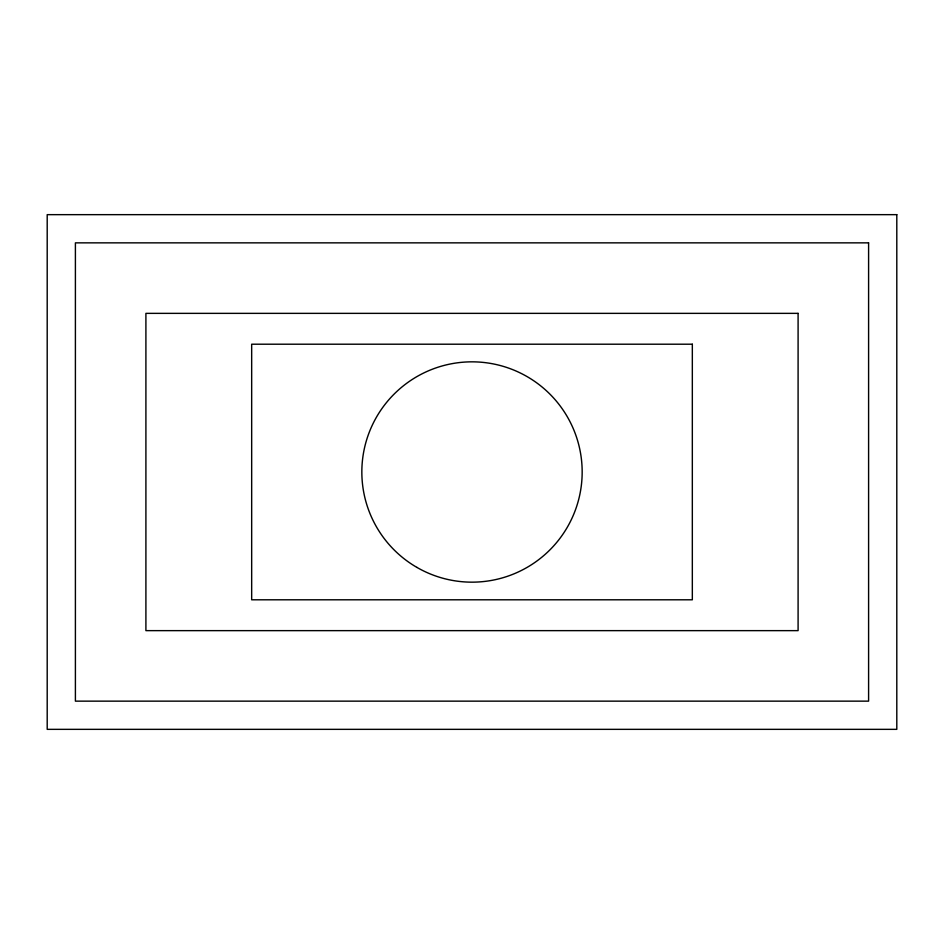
<?xml version="1.0" encoding="UTF-8"?>
<svg xmlns="http://www.w3.org/2000/svg" width="944" height="944" viewBox="0 0 944 944"><rect width="100%" height="100%" fill="white"/><g stroke="black" fill="none" stroke-linecap="round" stroke-linejoin="round"><path stroke-width="1.42" d="M896.8 214.654L47.2 214.654L47.2 729.346L896.8 729.346L896.8 214.654M868.598 242.856L75.402 242.856L75.402 701.144L868.598 701.144L868.598 242.856M798.093 313.361L145.907 313.361L145.907 630.639L798.093 630.639L798.093 313.361M692.33 344.206L251.67 344.206L251.67 599.794L692.33 599.794L692.33 344.206M416.918 567.403A110.165 110.165 0 0 0 582.165 472A110.165 110.165 0 0 0 416.918 376.597A110.165 110.165 0 0 0 416.918 567.403"/></g></svg>
